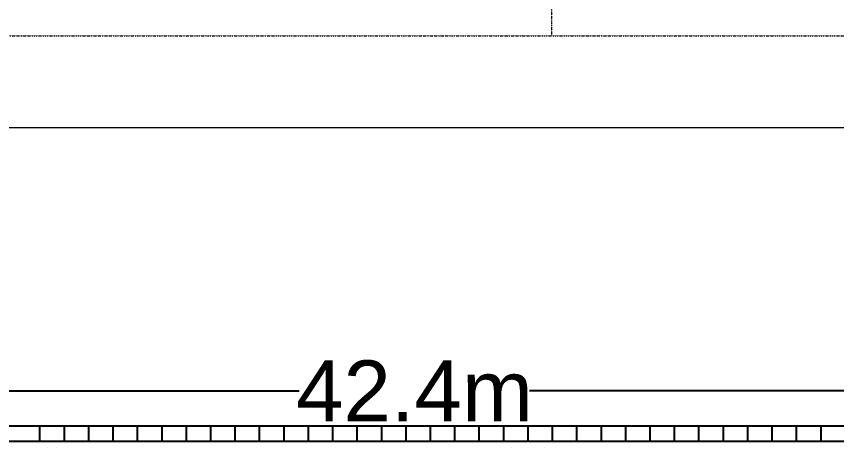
# Model space of a CAD drawing. Header units: inches. Extents: x 19 to 664121, y 34 to 210034.
# Drawn here: x 159620 to 179783, y 96617 to 107072 of the extents above; entities that cross this region are included whole.
import ezdxf

# ---------------------------------------------------------------- set-up
doc = ezdxf.new("R2010")
doc.units = ezdxf.units.IN
doc.header["$MEASUREMENT"] = 0
doc.linetypes.add('DASHDOT2', pattern=[0.5, 0.25, -0.125, 0, -0.125])
doc.layers.add('CABLE TRAY INSTRUMENTATION', color=7, linetype='Continuous')
doc.layers.add('Layout', color=6, linetype='Continuous', lineweight=20)
doc.styles.get("Standard").update_dxf_attribs({"font": 'arial.ttf'})
doc.dimstyles.get("Standard").update_dxf_attribs({"dimtxt": 0.18, "dimasz": 0.18, "dimexe": 0.18, "dimexo": 0.0625, "dimgap": 0.09, "dimtad": 0, "dimtih": 1, "dimtoh": 1, "dimdec": 4, "dimzin": 0, "dimdsep": 46, "dimtxsty": 'Standard', "dimcen": 0.09, "dimadec": 0, "dimazin": 0, "dimtfac": 1, "dimtdec": 4, "dimtofl": 0, "dimtmove": 0, "dimatfit": 3, "dimfxl": 1, "dimtolj": 1, "dimtzin": 0, "dimarcsym": 0})

# ---------------------------------------------------------------- blocks, each defined once
blk = doc.blocks.new('*D68')
at = {"color": 4, "lineweight": -2, "transparency": 16777216}
for p, q in [((148192, 97007), (148192, 97863)), ((151192, 97863), (166574, 97863)), ((187620, 97863), (172237, 97863)), ((190620, 97007), (190620, 97863))]:
    blk.add_line(p, q, dxfattribs=at)
at = {"color": 4, "transparency": 16777216}
for points in [[(151192, 98363), (151192, 97363), (148192, 97863)], [(187620, 98363), (187620, 97363), (190620, 97863)]]:
    blk.add_solid(points, dxfattribs=at)
at = {"layer": 'Defpoints', "color": 0, "transparency": 16777216}
for p in [(190620, 97863), (148192, 97007), (190620, 97007)]:
    blk.add_point(p, dxfattribs=at)
at = {"transparency": 16777216, "insert": (169406, 97863), "char_height": 1500, "attachment_point": 5}
blk.add_mtext('\\A1;42.4m', dxfattribs=at)

msp = doc.modelspace()

# ---------------------------------------------------------------- linework, layer by layer
at = {"layer": 'CABLE TRAY INSTRUMENTATION', "color": 6}
for p, q in [((148191.66, 97007.33), (190619.73, 97007.33)), ((160191.66, 97007.33), (160191.66, 96617.33)), ((160791.66, 97007.33), (160791.66, 96617.33)), ((160791.66, 97007.33), (160791.66, 96617.33)), ((161391.66, 97007.33), (161391.66, 96617.33)), ((161991.66, 97007.33), (161991.66, 96617.33)), ((162591.66, 97007.33), (162591.66, 96617.33)), ((163191.66, 97007.33), (163191.66, 96617.33)), ((163191.66, 97007.33), (163191.66, 96617.33)), ((163791.66, 97007.33), (163791.66, 96617.33)), ((164391.66, 97007.33), (164391.66, 96617.33)), ((164991.66, 97007.33), (164991.66, 96617.33)), ((165591.66, 97007.33), (165591.66, 96617.33)), ((165591.66, 97007.33), (165591.66, 96617.33)), ((166191.66, 97007.33), (166191.66, 96617.33)), ((166791.66, 97007.33), (166791.66, 96617.33)), ((167391.66, 97007.33), (167391.66, 96617.33)), ((167991.66, 97007.33), (167991.66, 96617.33)), ((167991.66, 97007.33), (167991.66, 96617.33)), ((168591.66, 97007.33), (168591.66, 96617.33)), ((169191.66, 97007.33), (169191.66, 96617.33)), ((169791.66, 97007.33), (169791.66, 96617.33)), ((170391.66, 97007.33), (170391.66, 96617.33)), ((170391.66, 97007.33), (170391.66, 96617.33)), ((170991.66, 97007.33), (170991.66, 96617.33)), ((171591.66, 97007.33), (171591.66, 96617.33)), ((172191.66, 97007.33), (172191.66, 96617.33)), ((172791.66, 97007.33), (172791.66, 96617.33)), ((172791.66, 97007.33), (172791.66, 96617.33)), ((173391.66, 97007.33), (173391.66, 96617.33)), ((173991.66, 97007.33), (173991.66, 96617.33)), ((174591.66, 97007.33), (174591.66, 96617.33)), ((175191.66, 97007.33), (175191.66, 96617.33)), ((175191.66, 97007.33), (175191.66, 96617.33)), ((175791.66, 97007.33), (175791.66, 96617.33)), ((176391.66, 97007.33), (176391.66, 96617.33)), ((176991.66, 97007.33), (176991.66, 96617.33)), ((177591.66, 97007.33), (177591.66, 96617.33)), ((177591.66, 97007.33), (177591.66, 96617.33)), ((178191.66, 97007.33), (178191.66, 96617.33)), ((178791.66, 97007.33), (178791.66, 96617.33)), ((179391.66, 97007.33), (179391.66, 96617.33)), ((190619.73, 96617.33), (148191.66, 96617.33))]:
    msp.add_line(p, q, dxfattribs=at)
at = {"layer": 'Layout', "color": 252, "linetype": 'DASHDOT2', "ltscale": 5}
for p, q in [((172773.57, 170592.19), (172773.57, 106592.19)), ((148573.57, 106592.19), (222127.47, 106592.19)), ((148573.57, 106592.19), (222127.47, 106592.19)), ((148573.57, 106592.19), (222127.47, 106592.19))]:
    msp.add_line(p, q, dxfattribs=at)
at = {"layer": 'Layout', "color": 252}
for q in [(176673.57, 104342.19), (181673.57, 104342.19)]:
    msp.add_line((148573.57, 104342.19), q, dxfattribs=at)

# ---------------------------------------------------------------- dimensions: what is measured, and where the dimension line sits
at = {"color": 252}
dim = msp.add_linear_dim(base=(190619.73, 97862.78), p1=(148191.66, 97007.33), p2=(190619.73, 97007.33), dimstyle='Standard', override={"dimtxt": 1500, "dimasz": 3000, "dimtih": 0, "dimdec": 1, "dimlfac": 0.001, "dimpost": 'm', "dimclrd": 4, "dimclre": 4, "dimclrt": 256}, dxfattribs=at)
dim.commit()
dim.dimension.update_dxf_attribs({"geometry": '*D68', "text_midpoint": (169405.69, 97862.78)})

doc.saveas('drawing.dxf')
